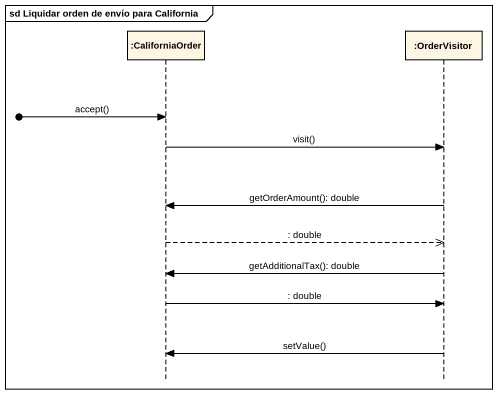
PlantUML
@startuml
mainframe sd Liquidar orden de envío para California
hide footbox
participant ":CaliforniaOrder" as CaliforniaOrder
participant ":OrderVisitor" as OrderVisitor

[o-> CaliforniaOrder : accept()
CaliforniaOrder -> OrderVisitor : visit()
OrderVisitor -> CaliforniaOrder : getOrderAmount(): double
CaliforniaOrder -->> OrderVisitor : : double
OrderVisitor -> CaliforniaOrder : getAdditionalTax(): double
CaliforniaOrder -> OrderVisitor : : double
OrderVisitor -> CaliforniaOrder : setValue()
@enduml
